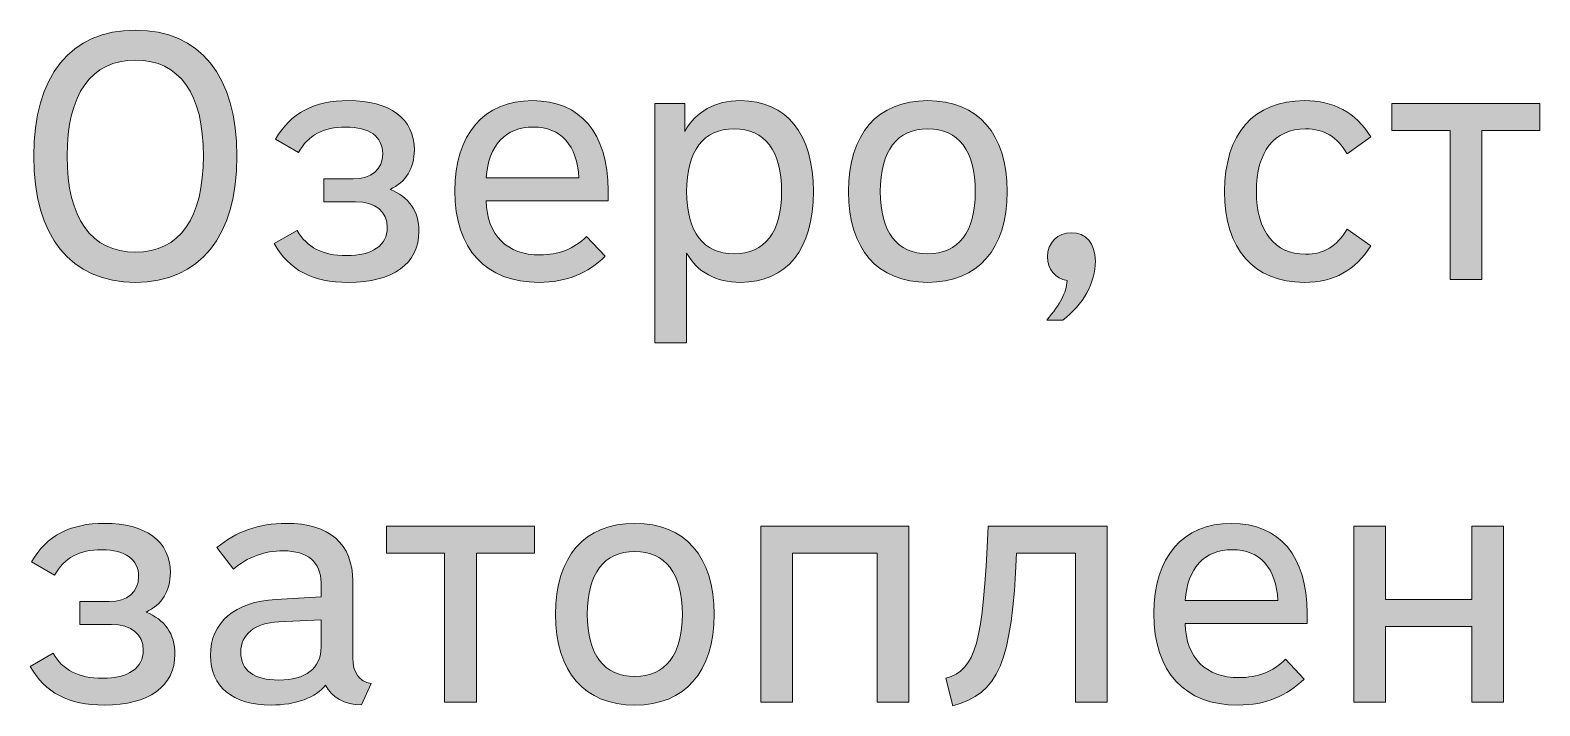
# Model space of a CAD drawing. Header units: millimetres. Extents: x -1334 to 1514, y -1037 to 10.
# Drawn here: x 1174.96 to 1217.68, y -289.44 to -270.33 of the extents above; entities that cross this region are included whole.
import ezdxf

# ---------------------------------------------------------------- set-up
doc = ezdxf.new("R2010")
doc.units = ezdxf.units.MM
doc.header["$MEASUREMENT"] = 0
doc.layers.add('icons', color=7, linetype='Continuous', lineweight=0)

# ---------------------------------------------------------------- blocks, each defined once
blk = doc.blocks.new('Block_53')
at = {"layer": 'icons', "true_color": 0x231f20, "transparency": 33554687}
h = blk.add_hatch(color=250, dxfattribs=at)
h.dxf.hatch_style = 2
edge = h.paths.add_edge_path()
edge.add_spline(control_points=[(1176.006, -273.892), (1176.006, -275.646), (1176.684, -276.602), (1177.939, -276.602), (1179.185, -276.602), (1179.863, -275.646), (1179.863, -273.882), (1179.863, -272.118), (1179.185, -271.172), (1177.939, -271.172), (1176.684, -271.172), (1176.006, -272.128), (1176.006, -273.892)], knot_values=[0, 0, 0, 0, 1, 1, 1, 2, 2, 2, 3, 3, 3, 4, 4, 4, 4], degree=3, periodic=0)
edge = h.paths.add_edge_path()
edge.add_spline(control_points=[(1180.809, -273.892), (1180.809, -276.154), (1179.763, -277.459), (1177.939, -277.459), (1176.106, -277.459), (1175.06, -276.154), (1175.06, -273.892), (1175.06, -271.62), (1176.106, -270.325), (1177.939, -270.325), (1179.763, -270.325), (1180.809, -271.62), (1180.809, -273.892)], knot_values=[0, 0, 0, 0, 1, 1, 1, 2, 2, 2, 3, 3, 3, 4, 4, 4, 4], degree=3, periodic=0)
h = blk.add_hatch(color=250, dxfattribs=at)
h.dxf.hatch_style = 2
edge = h.paths.add_edge_path()
edge.add_spline(control_points=[(1182.553, -273.782), (1182.553, -273.782), (1181.906, -273.404), (1181.906, -273.404), (1182.334, -272.667), (1182.992, -272.318), (1183.968, -272.318), (1185.134, -272.318), (1185.831, -272.826), (1185.831, -273.713), (1185.831, -274.231), (1185.592, -274.62), (1185.144, -274.829), (1185.672, -275.038), (1185.961, -275.446), (1185.961, -276.015), (1185.961, -276.931), (1185.224, -277.459), (1183.968, -277.459), (1182.952, -277.459), (1182.284, -277.11), (1181.866, -276.363), (1181.866, -276.363), (1182.514, -275.995), (1182.514, -275.995), (1182.793, -276.473), (1183.241, -276.702), (1183.908, -276.702), (1184.646, -276.702), (1185.064, -276.413), (1185.064, -275.905), (1185.064, -275.456), (1184.736, -275.178), (1184.168, -275.178), (1184.168, -275.178), (1183.271, -275.178), (1183.271, -275.178), (1183.271, -275.178), (1183.271, -274.53), (1183.271, -274.53), (1183.271, -274.53), (1184.098, -274.53), (1184.098, -274.53), (1184.626, -274.53), (1184.935, -274.261), (1184.935, -273.822), (1184.935, -273.334), (1184.566, -273.065), (1183.888, -273.065), (1183.261, -273.065), (1182.833, -273.294), (1182.553, -273.782)], knot_values=[0, 0, 0, 0, 1, 1, 1, 2, 2, 2, 3, 3, 3, 4, 4, 4, 5, 5, 5, 6, 6, 6, 7, 7, 7, 8, 8, 8, 9, 9, 9, 10, 10, 10, 11, 11, 11, 12, 12, 12, 13, 13, 13, 14, 14, 14, 15, 15, 15, 16, 16, 16, 17, 17, 17, 17], degree=3, periodic=0)
h = blk.add_hatch(color=250, dxfattribs=at)
h.dxf.hatch_style = 2
edge = h.paths.add_edge_path()
edge.add_spline(control_points=[(1187.865, -274.5), (1187.865, -274.5), (1190.485, -274.5), (1190.485, -274.5), (1190.446, -273.583), (1189.977, -273.065), (1189.2, -273.065), (1188.413, -273.065), (1187.925, -273.583), (1187.865, -274.5)], knot_values=[0, 0, 0, 0, 1, 1, 1, 2, 2, 2, 3, 3, 3, 3], degree=3, periodic=0)
edge = h.paths.add_edge_path()
edge.add_spline(control_points=[(1186.978, -274.869), (1186.978, -273.274), (1187.795, -272.318), (1189.17, -272.318), (1190.545, -272.318), (1191.312, -273.245), (1191.312, -274.859), (1191.312, -274.859), (1191.312, -275.148), (1191.312, -275.148), (1191.312, -275.148), (1187.865, -275.148), (1187.865, -275.148), (1187.885, -276.134), (1188.453, -276.682), (1189.389, -276.682), (1189.897, -276.682), (1190.356, -276.513), (1190.705, -276.164), (1190.705, -276.164), (1191.233, -276.722), (1191.233, -276.722), (1190.745, -277.19), (1190.156, -277.459), (1189.359, -277.459), (1187.855, -277.459), (1186.978, -276.533), (1186.978, -274.869)], knot_values=[0, 0, 0, 0, 1, 1, 1, 2, 2, 2, 3, 3, 3, 4, 4, 4, 5, 5, 5, 6, 6, 6, 7, 7, 7, 8, 8, 8, 9, 9, 9, 9], degree=3, periodic=0)
h = blk.add_hatch(color=250, dxfattribs=at)
h.dxf.hatch_style = 2
edge = h.paths.add_edge_path()
edge.add_spline(control_points=[(1194.88, -273.115), (1194.013, -273.115), (1193.535, -273.733), (1193.535, -274.889), (1193.535, -276.034), (1194.013, -276.652), (1194.88, -276.652), (1195.747, -276.652), (1196.225, -276.034), (1196.225, -274.889), (1196.225, -273.743), (1195.747, -273.115), (1194.88, -273.115)], knot_values=[0, 0, 0, 0, 1, 1, 1, 2, 2, 2, 3, 3, 3, 4, 4, 4, 4], degree=3, periodic=0)
edge = h.paths.add_edge_path()
edge.add_spline(control_points=[(1195.06, -272.318), (1196.365, -272.318), (1197.122, -273.255), (1197.122, -274.889), (1197.122, -276.523), (1196.375, -277.459), (1195.06, -277.459), (1194.362, -277.459), (1193.844, -277.17), (1193.535, -276.632), (1193.535, -276.632), (1193.535, -279.173), (1193.535, -279.173), (1193.535, -279.173), (1192.638, -279.173), (1192.638, -279.173), (1192.638, -279.173), (1192.638, -272.397), (1192.638, -272.397), (1192.638, -272.397), (1193.485, -272.397), (1193.485, -272.397), (1193.485, -272.397), (1193.485, -273.195), (1193.485, -273.195), (1193.794, -272.627), (1194.332, -272.318), (1195.06, -272.318)], knot_values=[0, 0, 0, 0, 1, 1, 1, 2, 2, 2, 3, 3, 3, 4, 4, 4, 5, 5, 5, 6, 6, 6, 7, 7, 7, 8, 8, 8, 9, 9, 9, 9], degree=3, periodic=0)
h = blk.add_hatch(color=250, dxfattribs=at)
h.dxf.hatch_style = 2
edge = h.paths.add_edge_path()
edge.add_spline(control_points=[(1200.361, -276.652), (1201.228, -276.652), (1201.706, -276.034), (1201.706, -274.889), (1201.706, -273.733), (1201.228, -273.115), (1200.361, -273.115), (1199.494, -273.115), (1199.016, -273.733), (1199.016, -274.889), (1199.016, -276.034), (1199.494, -276.652), (1200.361, -276.652)], knot_values=[0, 0, 0, 0, 1, 1, 1, 2, 2, 2, 3, 3, 3, 4, 4, 4, 4], degree=3, periodic=0)
edge = h.paths.add_edge_path()
edge.add_spline(control_points=[(1200.361, -277.459), (1198.936, -277.459), (1198.119, -276.523), (1198.119, -274.889), (1198.119, -273.255), (1198.936, -272.318), (1200.361, -272.318), (1201.785, -272.318), (1202.603, -273.255), (1202.603, -274.889), (1202.603, -276.523), (1201.785, -277.459), (1200.361, -277.459)], knot_values=[0, 0, 0, 0, 1, 1, 1, 2, 2, 2, 3, 3, 3, 4, 4, 4, 4], degree=3, periodic=0)
h = blk.add_hatch(color=250, dxfattribs=at)
h.dxf.hatch_style = 2
edge = h.paths.add_edge_path()
edge.add_spline(control_points=[(1209.658, -274.889), (1209.658, -276.015), (1210.176, -276.662), (1211.053, -276.662), (1211.571, -276.662), (1211.94, -276.433), (1212.229, -275.955), (1212.229, -275.955), (1212.897, -276.423), (1212.897, -276.423), (1212.458, -277.12), (1211.86, -277.459), (1211.013, -277.459), (1209.579, -277.459), (1208.761, -276.513), (1208.761, -274.889), (1208.761, -273.255), (1209.589, -272.318), (1211.013, -272.318), (1211.85, -272.318), (1212.458, -272.647), (1212.897, -273.344), (1212.897, -273.344), (1212.229, -273.822), (1212.229, -273.822), (1211.95, -273.344), (1211.571, -273.115), (1211.053, -273.115), (1210.166, -273.115), (1209.658, -273.763), (1209.658, -274.889)], knot_values=[0, 0, 0, 0, 1, 1, 1, 2, 2, 2, 3, 3, 3, 4, 4, 4, 5, 5, 5, 6, 6, 6, 7, 7, 7, 8, 8, 8, 9, 9, 9, 10, 10, 10, 10], degree=3, periodic=0)
h = blk.add_hatch(color=250, dxfattribs=at)
h.dxf.hatch_style = 2
edge = h.paths.add_edge_path()
edge.add_spline(control_points=[(1213.495, -272.397), (1213.495, -272.397), (1217.68, -272.397), (1217.68, -272.397), (1217.68, -272.397), (1217.68, -273.165), (1217.68, -273.165), (1217.68, -273.165), (1216.036, -273.165), (1216.036, -273.165), (1216.036, -273.165), (1216.036, -277.379), (1216.036, -277.379), (1216.036, -277.379), (1215.139, -277.379), (1215.139, -277.379), (1215.139, -277.379), (1215.139, -273.165), (1215.139, -273.165), (1215.139, -273.165), (1213.495, -273.165), (1213.495, -273.165), (1213.495, -273.165), (1213.495, -272.397), (1213.495, -272.397)], knot_values=[0, 0, 0, 0, 1, 1, 1, 2, 2, 2, 3, 3, 3, 4, 4, 4, 5, 5, 5, 6, 6, 6, 7, 7, 7, 8, 8, 8, 8], degree=3, periodic=0)
h = blk.add_hatch(color=250, dxfattribs=at)
h.dxf.hatch_style = 2
edge = h.paths.add_edge_path()
edge.add_spline(control_points=[(1204.427, -276.054), (1204.825, -276.054), (1205.104, -276.343), (1205.104, -276.861), (1205.104, -277.449), (1204.755, -278.107), (1204.178, -278.525), (1204.178, -278.525), (1203.729, -278.525), (1203.729, -278.525), (1204.118, -278.057), (1204.277, -277.768), (1204.307, -277.409), (1203.968, -277.349), (1203.749, -277.091), (1203.749, -276.732), (1203.749, -276.343), (1204.028, -276.054), (1204.427, -276.054)], knot_values=[0, 0, 0, 0, 1, 1, 1, 2, 2, 2, 3, 3, 3, 4, 4, 4, 5, 5, 5, 6, 6, 6, 6], degree=3, periodic=0)
h = blk.add_hatch(color=250, dxfattribs=at)
h.dxf.hatch_style = 2
edge = h.paths.add_edge_path()
edge.add_spline(control_points=[(1175.648, -285.741), (1175.648, -285.741), (1175, -285.362), (1175, -285.362), (1175.429, -284.625), (1176.086, -284.276), (1177.063, -284.276), (1178.229, -284.276), (1178.926, -284.784), (1178.926, -285.671), (1178.926, -286.189), (1178.687, -286.578), (1178.239, -286.787), (1178.766, -286.996), (1179.055, -287.405), (1179.055, -287.973), (1179.055, -288.89), (1178.318, -289.417), (1177.063, -289.417), (1176.046, -289.417), (1175.379, -289.069), (1174.96, -288.321), (1174.96, -288.321), (1175.608, -287.953), (1175.608, -287.953), (1175.887, -288.431), (1176.335, -288.66), (1177.003, -288.66), (1177.74, -288.66), (1178.159, -288.371), (1178.159, -287.863), (1178.159, -287.415), (1177.83, -287.136), (1177.262, -287.136), (1177.262, -287.136), (1176.365, -287.136), (1176.365, -287.136), (1176.365, -287.136), (1176.365, -286.488), (1176.365, -286.488), (1176.365, -286.488), (1177.192, -286.488), (1177.192, -286.488), (1177.72, -286.488), (1178.029, -286.219), (1178.029, -285.781), (1178.029, -285.292), (1177.66, -285.023), (1176.983, -285.023), (1176.355, -285.023), (1175.927, -285.253), (1175.648, -285.741)], knot_values=[0, 0, 0, 0, 1, 1, 1, 2, 2, 2, 3, 3, 3, 4, 4, 4, 5, 5, 5, 6, 6, 6, 7, 7, 7, 8, 8, 8, 9, 9, 9, 10, 10, 10, 11, 11, 11, 12, 12, 12, 13, 13, 13, 14, 14, 14, 15, 15, 15, 16, 16, 16, 17, 17, 17, 17], degree=3, periodic=0)
h = blk.add_hatch(color=250, dxfattribs=at)
h.dxf.hatch_style = 2
edge = h.paths.add_edge_path()
edge.add_spline(control_points=[(1181.995, -287.066), (1181.308, -287.096), (1180.919, -287.415), (1180.919, -287.923), (1180.919, -288.431), (1181.288, -288.71), (1181.995, -288.71), (1182.753, -288.71), (1183.191, -288.381), (1183.191, -287.773), (1183.191, -287.773), (1183.191, -287.006), (1183.191, -287.006), (1183.191, -287.006), (1181.995, -287.066), (1181.995, -287.066)], knot_values=[0, 0, 0, 0, 1, 1, 1, 2, 2, 2, 3, 3, 3, 4, 4, 4, 5, 5, 5, 5], degree=3, periodic=0)
edge = h.paths.add_edge_path()
edge.add_spline(control_points=[(1180.242, -284.963), (1180.78, -284.515), (1181.427, -284.276), (1182.204, -284.276), (1183.43, -284.276), (1184.088, -284.854), (1184.088, -285.92), (1184.088, -285.92), (1184.088, -288.082), (1184.088, -288.082), (1184.088, -288.491), (1184.277, -288.75), (1184.606, -288.81), (1184.606, -288.81), (1184.337, -289.407), (1184.337, -289.407), (1183.848, -289.407), (1183.5, -289.208), (1183.321, -288.85), (1183.052, -289.198), (1182.474, -289.417), (1181.786, -289.417), (1180.68, -289.417), (1180.062, -288.89), (1180.062, -288.012), (1180.062, -287.076), (1180.75, -286.488), (1181.916, -286.428), (1181.916, -286.428), (1183.191, -286.358), (1183.191, -286.358), (1183.191, -286.358), (1183.191, -285.95), (1183.191, -285.95), (1183.191, -285.382), (1182.813, -285.053), (1182.125, -285.053), (1181.597, -285.053), (1181.099, -285.233), (1180.71, -285.572), (1180.71, -285.572), (1180.242, -284.963), (1180.242, -284.963)], knot_values=[0, 0, 0, 0, 1, 1, 1, 2, 2, 2, 3, 3, 3, 4, 4, 4, 5, 5, 5, 6, 6, 6, 7, 7, 7, 8, 8, 8, 9, 9, 9, 10, 10, 10, 11, 11, 11, 12, 12, 12, 13, 13, 13, 14, 14, 14, 14], degree=3, periodic=0)
h = blk.add_hatch(color=250, dxfattribs=at)
h.dxf.hatch_style = 2
edge = h.paths.add_edge_path()
edge.add_spline(control_points=[(1185.045, -284.356), (1185.045, -284.356), (1189.23, -284.356), (1189.23, -284.356), (1189.23, -284.356), (1189.23, -285.123), (1189.23, -285.123), (1189.23, -285.123), (1187.586, -285.123), (1187.586, -285.123), (1187.586, -285.123), (1187.586, -289.338), (1187.586, -289.338), (1187.586, -289.338), (1186.689, -289.338), (1186.689, -289.338), (1186.689, -289.338), (1186.689, -285.123), (1186.689, -285.123), (1186.689, -285.123), (1185.045, -285.123), (1185.045, -285.123), (1185.045, -285.123), (1185.045, -284.356), (1185.045, -284.356)], knot_values=[0, 0, 0, 0, 1, 1, 1, 2, 2, 2, 3, 3, 3, 4, 4, 4, 5, 5, 5, 6, 6, 6, 7, 7, 7, 8, 8, 8, 8], degree=3, periodic=0)
h = blk.add_hatch(color=250, dxfattribs=at)
h.dxf.hatch_style = 2
edge = h.paths.add_edge_path()
edge.add_spline(control_points=[(1192.07, -288.61), (1192.937, -288.61), (1193.415, -287.993), (1193.415, -286.847), (1193.415, -285.691), (1192.937, -285.073), (1192.07, -285.073), (1191.203, -285.073), (1190.725, -285.691), (1190.725, -286.847), (1190.725, -287.993), (1191.203, -288.61), (1192.07, -288.61)], knot_values=[0, 0, 0, 0, 1, 1, 1, 2, 2, 2, 3, 3, 3, 4, 4, 4, 4], degree=3, periodic=0)
edge = h.paths.add_edge_path()
edge.add_spline(control_points=[(1192.07, -289.417), (1190.645, -289.417), (1189.828, -288.481), (1189.828, -286.847), (1189.828, -285.213), (1190.645, -284.276), (1192.07, -284.276), (1193.495, -284.276), (1194.312, -285.213), (1194.312, -286.847), (1194.312, -288.481), (1193.495, -289.417), (1192.07, -289.417)], knot_values=[0, 0, 0, 0, 1, 1, 1, 2, 2, 2, 3, 3, 3, 4, 4, 4, 4], degree=3, periodic=0)
h = blk.add_hatch(color=250, dxfattribs=at)
h.dxf.hatch_style = 2
edge = h.paths.add_edge_path()
edge.add_spline(control_points=[(1195.638, -289.338), (1195.638, -289.338), (1195.638, -284.356), (1195.638, -284.356), (1195.638, -284.356), (1199.822, -284.356), (1199.822, -284.356), (1199.822, -284.356), (1199.822, -289.338), (1199.822, -289.338), (1199.822, -289.338), (1198.926, -289.338), (1198.926, -289.338), (1198.926, -289.338), (1198.926, -285.123), (1198.926, -285.123), (1198.926, -285.123), (1196.534, -285.123), (1196.534, -285.123), (1196.534, -285.123), (1196.534, -289.338), (1196.534, -289.338), (1196.534, -289.338), (1195.638, -289.338), (1195.638, -289.338)], knot_values=[0, 0, 0, 0, 1, 1, 1, 2, 2, 2, 3, 3, 3, 4, 4, 4, 5, 5, 5, 6, 6, 6, 7, 7, 7, 8, 8, 8, 8], degree=3, periodic=0)
h = blk.add_hatch(color=250, dxfattribs=at)
h.dxf.hatch_style = 2
edge = h.paths.add_edge_path()
edge.add_spline(control_points=[(1200.869, -288.66), (1201.726, -288.401), (1201.926, -287.704), (1202.065, -284.356), (1202.065, -284.356), (1205.433, -284.356), (1205.433, -284.356), (1205.433, -284.356), (1205.433, -289.338), (1205.433, -289.338), (1205.433, -289.338), (1204.536, -289.338), (1204.536, -289.338), (1204.536, -289.338), (1204.536, -285.123), (1204.536, -285.123), (1204.536, -285.123), (1202.872, -285.123), (1202.872, -285.123), (1202.743, -288.212), (1202.364, -289.099), (1201.069, -289.437), (1201.069, -289.437), (1200.869, -288.66), (1200.869, -288.66)], knot_values=[0, 0, 0, 0, 1, 1, 1, 2, 2, 2, 3, 3, 3, 4, 4, 4, 5, 5, 5, 6, 6, 6, 7, 7, 7, 8, 8, 8, 8], degree=3, periodic=0)
h = blk.add_hatch(color=250, dxfattribs=at)
h.dxf.hatch_style = 2
edge = h.paths.add_edge_path()
edge.add_spline(control_points=[(1207.645, -286.458), (1207.645, -286.458), (1210.266, -286.458), (1210.266, -286.458), (1210.226, -285.542), (1209.758, -285.023), (1208.98, -285.023), (1208.193, -285.023), (1207.705, -285.542), (1207.645, -286.458)], knot_values=[0, 0, 0, 0, 1, 1, 1, 2, 2, 2, 3, 3, 3, 3], degree=3, periodic=0)
edge = h.paths.add_edge_path()
edge.add_spline(control_points=[(1206.758, -286.827), (1206.758, -285.233), (1207.576, -284.276), (1208.95, -284.276), (1210.325, -284.276), (1211.093, -285.203), (1211.093, -286.817), (1211.093, -286.817), (1211.093, -287.106), (1211.093, -287.106), (1211.093, -287.106), (1207.645, -287.106), (1207.645, -287.106), (1207.665, -288.092), (1208.233, -288.64), (1209.17, -288.64), (1209.678, -288.64), (1210.136, -288.471), (1210.485, -288.122), (1210.485, -288.122), (1211.013, -288.68), (1211.013, -288.68), (1210.525, -289.148), (1209.937, -289.417), (1209.14, -289.417), (1207.635, -289.417), (1206.758, -288.491), (1206.758, -286.827)], knot_values=[0, 0, 0, 0, 1, 1, 1, 2, 2, 2, 3, 3, 3, 4, 4, 4, 5, 5, 5, 6, 6, 6, 7, 7, 7, 8, 8, 8, 9, 9, 9, 9], degree=3, periodic=0)
h = blk.add_hatch(color=250, dxfattribs=at)
h.dxf.hatch_style = 2
edge = h.paths.add_edge_path()
edge.add_spline(control_points=[(1213.315, -289.338), (1213.315, -289.338), (1212.419, -289.338), (1212.419, -289.338), (1212.419, -289.338), (1212.419, -284.356), (1212.419, -284.356), (1212.419, -284.356), (1213.315, -284.356), (1213.315, -284.356), (1213.315, -284.356), (1213.315, -286.428), (1213.315, -286.428), (1213.315, -286.428), (1215.756, -286.428), (1215.756, -286.428), (1215.756, -286.428), (1215.756, -284.356), (1215.756, -284.356), (1215.756, -284.356), (1216.653, -284.356), (1216.653, -284.356), (1216.653, -284.356), (1216.653, -289.338), (1216.653, -289.338), (1216.653, -289.338), (1215.756, -289.338), (1215.756, -289.338), (1215.756, -289.338), (1215.756, -287.196), (1215.756, -287.196), (1215.756, -287.196), (1213.315, -287.196), (1213.315, -287.196), (1213.315, -287.196), (1213.315, -289.338), (1213.315, -289.338)], knot_values=[0, 0, 0, 0, 1, 1, 1, 2, 2, 2, 3, 3, 3, 4, 4, 4, 5, 5, 5, 6, 6, 6, 7, 7, 7, 8, 8, 8, 9, 9, 9, 10, 10, 10, 11, 11, 11, 12, 12, 12, 12], degree=3, periodic=0)
at = {"layer": 'icons'}
for points, knots in [([(1180.809, -273.892), (1180.809, -276.154), (1179.763, -277.459), (1177.939, -277.459), (1176.106, -277.459), (1175.06, -276.154), (1175.06, -273.892), (1175.06, -271.62), (1176.106, -270.325), (1177.939, -270.325), (1179.763, -270.325), (1180.809, -271.62), (1180.809, -273.892)], [0, 0, 0, 0, 1, 1, 1, 2, 2, 2, 3, 3, 3, 4, 4, 4, 4]), ([(1176.006, -273.892), (1176.006, -275.646), (1176.684, -276.602), (1177.939, -276.602), (1179.185, -276.602), (1179.863, -275.646), (1179.863, -273.882), (1179.863, -272.118), (1179.185, -271.172), (1177.939, -271.172), (1176.684, -271.172), (1176.006, -272.128), (1176.006, -273.892)], [0, 0, 0, 0, 1, 1, 1, 2, 2, 2, 3, 3, 3, 4, 4, 4, 4]), ([(1182.553, -273.782), (1182.553, -273.782), (1181.906, -273.404), (1181.906, -273.404), (1182.334, -272.667), (1182.992, -272.318), (1183.968, -272.318), (1185.134, -272.318), (1185.831, -272.826), (1185.831, -273.713), (1185.831, -274.231), (1185.592, -274.62), (1185.144, -274.829), (1185.672, -275.038), (1185.961, -275.446), (1185.961, -276.015), (1185.961, -276.931), (1185.224, -277.459), (1183.968, -277.459), (1182.952, -277.459), (1182.284, -277.11), (1181.866, -276.363), (1181.866, -276.363), (1182.514, -275.995), (1182.514, -275.995), (1182.793, -276.473), (1183.241, -276.702), (1183.908, -276.702), (1184.646, -276.702), (1185.064, -276.413), (1185.064, -275.905), (1185.064, -275.456), (1184.736, -275.178), (1184.168, -275.178), (1184.168, -275.178), (1183.271, -275.178), (1183.271, -275.178), (1183.271, -275.178), (1183.271, -274.53), (1183.271, -274.53), (1183.271, -274.53), (1184.098, -274.53), (1184.098, -274.53), (1184.626, -274.53), (1184.935, -274.261), (1184.935, -273.822), (1184.935, -273.334), (1184.566, -273.065), (1183.888, -273.065), (1183.261, -273.065), (1182.833, -273.294), (1182.553, -273.782)], [0, 0, 0, 0, 1, 1, 1, 2, 2, 2, 3, 3, 3, 4, 4, 4, 5, 5, 5, 6, 6, 6, 7, 7, 7, 8, 8, 8, 9, 9, 9, 10, 10, 10, 11, 11, 11, 12, 12, 12, 13, 13, 13, 14, 14, 14, 15, 15, 15, 16, 16, 16, 17, 17, 17, 17]), ([(1186.978, -274.869), (1186.978, -273.274), (1187.795, -272.318), (1189.17, -272.318), (1190.545, -272.318), (1191.312, -273.245), (1191.312, -274.859), (1191.312, -274.859), (1191.312, -275.148), (1191.312, -275.148), (1191.312, -275.148), (1187.865, -275.148), (1187.865, -275.148), (1187.885, -276.134), (1188.453, -276.682), (1189.389, -276.682), (1189.897, -276.682), (1190.356, -276.513), (1190.705, -276.164), (1190.705, -276.164), (1191.233, -276.722), (1191.233, -276.722), (1190.745, -277.19), (1190.156, -277.459), (1189.359, -277.459), (1187.855, -277.459), (1186.978, -276.533), (1186.978, -274.869)], [0, 0, 0, 0, 1, 1, 1, 2, 2, 2, 3, 3, 3, 4, 4, 4, 5, 5, 5, 6, 6, 6, 7, 7, 7, 8, 8, 8, 9, 9, 9, 9]), ([(1195.06, -272.318), (1196.365, -272.318), (1197.122, -273.255), (1197.122, -274.889), (1197.122, -276.523), (1196.375, -277.459), (1195.06, -277.459), (1194.362, -277.459), (1193.844, -277.17), (1193.535, -276.632), (1193.535, -276.632), (1193.535, -279.173), (1193.535, -279.173), (1193.535, -279.173), (1192.638, -279.173), (1192.638, -279.173), (1192.638, -279.173), (1192.638, -272.397), (1192.638, -272.397), (1192.638, -272.397), (1193.485, -272.397), (1193.485, -272.397), (1193.485, -272.397), (1193.485, -273.195), (1193.485, -273.195), (1193.794, -272.627), (1194.332, -272.318), (1195.06, -272.318)], [0, 0, 0, 0, 1, 1, 1, 2, 2, 2, 3, 3, 3, 4, 4, 4, 5, 5, 5, 6, 6, 6, 7, 7, 7, 8, 8, 8, 9, 9, 9, 9]), ([(1200.361, -277.459), (1198.936, -277.459), (1198.119, -276.523), (1198.119, -274.889), (1198.119, -273.255), (1198.936, -272.318), (1200.361, -272.318), (1201.785, -272.318), (1202.603, -273.255), (1202.603, -274.889), (1202.603, -276.523), (1201.785, -277.459), (1200.361, -277.459)], [0, 0, 0, 0, 1, 1, 1, 2, 2, 2, 3, 3, 3, 4, 4, 4, 4]), ([(1209.658, -274.889), (1209.658, -276.015), (1210.176, -276.662), (1211.053, -276.662), (1211.571, -276.662), (1211.94, -276.433), (1212.229, -275.955), (1212.229, -275.955), (1212.897, -276.423), (1212.897, -276.423), (1212.458, -277.12), (1211.86, -277.459), (1211.013, -277.459), (1209.579, -277.459), (1208.761, -276.513), (1208.761, -274.889), (1208.761, -273.255), (1209.589, -272.318), (1211.013, -272.318), (1211.85, -272.318), (1212.458, -272.647), (1212.897, -273.344), (1212.897, -273.344), (1212.229, -273.822), (1212.229, -273.822), (1211.95, -273.344), (1211.571, -273.115), (1211.053, -273.115), (1210.166, -273.115), (1209.658, -273.763), (1209.658, -274.889)], [0, 0, 0, 0, 1, 1, 1, 2, 2, 2, 3, 3, 3, 4, 4, 4, 5, 5, 5, 6, 6, 6, 7, 7, 7, 8, 8, 8, 9, 9, 9, 10, 10, 10, 10]), ([(1213.495, -272.397), (1213.495, -272.397), (1217.68, -272.397), (1217.68, -272.397), (1217.68, -272.397), (1217.68, -273.165), (1217.68, -273.165), (1217.68, -273.165), (1216.036, -273.165), (1216.036, -273.165), (1216.036, -273.165), (1216.036, -277.379), (1216.036, -277.379), (1216.036, -277.379), (1215.139, -277.379), (1215.139, -277.379), (1215.139, -277.379), (1215.139, -273.165), (1215.139, -273.165), (1215.139, -273.165), (1213.495, -273.165), (1213.495, -273.165), (1213.495, -273.165), (1213.495, -272.397), (1213.495, -272.397)], [0, 0, 0, 0, 1, 1, 1, 2, 2, 2, 3, 3, 3, 4, 4, 4, 5, 5, 5, 6, 6, 6, 7, 7, 7, 8, 8, 8, 8]), ([(1187.865, -274.5), (1187.865, -274.5), (1190.485, -274.5), (1190.485, -274.5), (1190.446, -273.583), (1189.977, -273.065), (1189.2, -273.065), (1188.413, -273.065), (1187.925, -273.583), (1187.865, -274.5)], [0, 0, 0, 0, 1, 1, 1, 2, 2, 2, 3, 3, 3, 3]), ([(1194.88, -273.115), (1194.013, -273.115), (1193.535, -273.733), (1193.535, -274.889), (1193.535, -276.034), (1194.013, -276.652), (1194.88, -276.652), (1195.747, -276.652), (1196.225, -276.034), (1196.225, -274.889), (1196.225, -273.743), (1195.747, -273.115), (1194.88, -273.115)], [0, 0, 0, 0, 1, 1, 1, 2, 2, 2, 3, 3, 3, 4, 4, 4, 4]), ([(1200.361, -276.652), (1201.228, -276.652), (1201.706, -276.034), (1201.706, -274.889), (1201.706, -273.733), (1201.228, -273.115), (1200.361, -273.115), (1199.494, -273.115), (1199.016, -273.733), (1199.016, -274.889), (1199.016, -276.034), (1199.494, -276.652), (1200.361, -276.652)], [0, 0, 0, 0, 1, 1, 1, 2, 2, 2, 3, 3, 3, 4, 4, 4, 4]), ([(1204.427, -276.054), (1204.825, -276.054), (1205.104, -276.343), (1205.104, -276.861), (1205.104, -277.449), (1204.755, -278.107), (1204.178, -278.525), (1204.178, -278.525), (1203.729, -278.525), (1203.729, -278.525), (1204.118, -278.057), (1204.277, -277.768), (1204.307, -277.409), (1203.968, -277.349), (1203.749, -277.091), (1203.749, -276.732), (1203.749, -276.343), (1204.028, -276.054), (1204.427, -276.054)], [0, 0, 0, 0, 1, 1, 1, 2, 2, 2, 3, 3, 3, 4, 4, 4, 5, 5, 5, 6, 6, 6, 6]), ([(1175.648, -285.741), (1175.648, -285.741), (1175, -285.362), (1175, -285.362), (1175.429, -284.625), (1176.086, -284.276), (1177.063, -284.276), (1178.229, -284.276), (1178.926, -284.784), (1178.926, -285.671), (1178.926, -286.189), (1178.687, -286.578), (1178.239, -286.787), (1178.766, -286.996), (1179.055, -287.405), (1179.055, -287.973), (1179.055, -288.89), (1178.318, -289.417), (1177.063, -289.417), (1176.046, -289.417), (1175.379, -289.069), (1174.96, -288.321), (1174.96, -288.321), (1175.608, -287.953), (1175.608, -287.953), (1175.887, -288.431), (1176.335, -288.66), (1177.003, -288.66), (1177.74, -288.66), (1178.159, -288.371), (1178.159, -287.863), (1178.159, -287.415), (1177.83, -287.136), (1177.262, -287.136), (1177.262, -287.136), (1176.365, -287.136), (1176.365, -287.136), (1176.365, -287.136), (1176.365, -286.488), (1176.365, -286.488), (1176.365, -286.488), (1177.192, -286.488), (1177.192, -286.488), (1177.72, -286.488), (1178.029, -286.219), (1178.029, -285.781), (1178.029, -285.292), (1177.66, -285.023), (1176.983, -285.023), (1176.355, -285.023), (1175.927, -285.253), (1175.648, -285.741)], [0, 0, 0, 0, 1, 1, 1, 2, 2, 2, 3, 3, 3, 4, 4, 4, 5, 5, 5, 6, 6, 6, 7, 7, 7, 8, 8, 8, 9, 9, 9, 10, 10, 10, 11, 11, 11, 12, 12, 12, 13, 13, 13, 14, 14, 14, 15, 15, 15, 16, 16, 16, 17, 17, 17, 17]), ([(1180.242, -284.963), (1180.78, -284.515), (1181.427, -284.276), (1182.204, -284.276), (1183.43, -284.276), (1184.088, -284.854), (1184.088, -285.92), (1184.088, -285.92), (1184.088, -288.082), (1184.088, -288.082), (1184.088, -288.491), (1184.277, -288.75), (1184.606, -288.81), (1184.606, -288.81), (1184.337, -289.407), (1184.337, -289.407), (1183.848, -289.407), (1183.5, -289.208), (1183.321, -288.85), (1183.052, -289.198), (1182.474, -289.417), (1181.786, -289.417), (1180.68, -289.417), (1180.062, -288.89), (1180.062, -288.012), (1180.062, -287.076), (1180.75, -286.488), (1181.916, -286.428), (1181.916, -286.428), (1183.191, -286.358), (1183.191, -286.358), (1183.191, -286.358), (1183.191, -285.95), (1183.191, -285.95), (1183.191, -285.382), (1182.813, -285.053), (1182.125, -285.053), (1181.597, -285.053), (1181.099, -285.233), (1180.71, -285.572), (1180.71, -285.572), (1180.242, -284.963), (1180.242, -284.963)], [0, 0, 0, 0, 1, 1, 1, 2, 2, 2, 3, 3, 3, 4, 4, 4, 5, 5, 5, 6, 6, 6, 7, 7, 7, 8, 8, 8, 9, 9, 9, 10, 10, 10, 11, 11, 11, 12, 12, 12, 13, 13, 13, 14, 14, 14, 14]), ([(1185.045, -284.356), (1185.045, -284.356), (1189.23, -284.356), (1189.23, -284.356), (1189.23, -284.356), (1189.23, -285.123), (1189.23, -285.123), (1189.23, -285.123), (1187.586, -285.123), (1187.586, -285.123), (1187.586, -285.123), (1187.586, -289.338), (1187.586, -289.338), (1187.586, -289.338), (1186.689, -289.338), (1186.689, -289.338), (1186.689, -289.338), (1186.689, -285.123), (1186.689, -285.123), (1186.689, -285.123), (1185.045, -285.123), (1185.045, -285.123), (1185.045, -285.123), (1185.045, -284.356), (1185.045, -284.356)], [0, 0, 0, 0, 1, 1, 1, 2, 2, 2, 3, 3, 3, 4, 4, 4, 5, 5, 5, 6, 6, 6, 7, 7, 7, 8, 8, 8, 8]), ([(1192.07, -289.417), (1190.645, -289.417), (1189.828, -288.481), (1189.828, -286.847), (1189.828, -285.213), (1190.645, -284.276), (1192.07, -284.276), (1193.495, -284.276), (1194.312, -285.213), (1194.312, -286.847), (1194.312, -288.481), (1193.495, -289.417), (1192.07, -289.417)], [0, 0, 0, 0, 1, 1, 1, 2, 2, 2, 3, 3, 3, 4, 4, 4, 4]), ([(1195.638, -289.338), (1195.638, -289.338), (1195.638, -284.356), (1195.638, -284.356), (1195.638, -284.356), (1199.822, -284.356), (1199.822, -284.356), (1199.822, -284.356), (1199.822, -289.338), (1199.822, -289.338), (1199.822, -289.338), (1198.926, -289.338), (1198.926, -289.338), (1198.926, -289.338), (1198.926, -285.123), (1198.926, -285.123), (1198.926, -285.123), (1196.534, -285.123), (1196.534, -285.123), (1196.534, -285.123), (1196.534, -289.338), (1196.534, -289.338), (1196.534, -289.338), (1195.638, -289.338), (1195.638, -289.338)], [0, 0, 0, 0, 1, 1, 1, 2, 2, 2, 3, 3, 3, 4, 4, 4, 5, 5, 5, 6, 6, 6, 7, 7, 7, 8, 8, 8, 8]), ([(1200.869, -288.66), (1201.726, -288.401), (1201.926, -287.704), (1202.065, -284.356), (1202.065, -284.356), (1205.433, -284.356), (1205.433, -284.356), (1205.433, -284.356), (1205.433, -289.338), (1205.433, -289.338), (1205.433, -289.338), (1204.536, -289.338), (1204.536, -289.338), (1204.536, -289.338), (1204.536, -285.123), (1204.536, -285.123), (1204.536, -285.123), (1202.872, -285.123), (1202.872, -285.123), (1202.743, -288.212), (1202.364, -289.099), (1201.069, -289.437), (1201.069, -289.437), (1200.869, -288.66), (1200.869, -288.66)], [0, 0, 0, 0, 1, 1, 1, 2, 2, 2, 3, 3, 3, 4, 4, 4, 5, 5, 5, 6, 6, 6, 7, 7, 7, 8, 8, 8, 8]), ([(1206.758, -286.827), (1206.758, -285.233), (1207.576, -284.276), (1208.95, -284.276), (1210.325, -284.276), (1211.093, -285.203), (1211.093, -286.817), (1211.093, -286.817), (1211.093, -287.106), (1211.093, -287.106), (1211.093, -287.106), (1207.645, -287.106), (1207.645, -287.106), (1207.665, -288.092), (1208.233, -288.64), (1209.17, -288.64), (1209.678, -288.64), (1210.136, -288.471), (1210.485, -288.122), (1210.485, -288.122), (1211.013, -288.68), (1211.013, -288.68), (1210.525, -289.148), (1209.937, -289.417), (1209.14, -289.417), (1207.635, -289.417), (1206.758, -288.491), (1206.758, -286.827)], [0, 0, 0, 0, 1, 1, 1, 2, 2, 2, 3, 3, 3, 4, 4, 4, 5, 5, 5, 6, 6, 6, 7, 7, 7, 8, 8, 8, 9, 9, 9, 9]), ([(1213.315, -289.338), (1213.315, -289.338), (1212.419, -289.338), (1212.419, -289.338), (1212.419, -289.338), (1212.419, -284.356), (1212.419, -284.356), (1212.419, -284.356), (1213.315, -284.356), (1213.315, -284.356), (1213.315, -284.356), (1213.315, -286.428), (1213.315, -286.428), (1213.315, -286.428), (1215.756, -286.428), (1215.756, -286.428), (1215.756, -286.428), (1215.756, -284.356), (1215.756, -284.356), (1215.756, -284.356), (1216.653, -284.356), (1216.653, -284.356), (1216.653, -284.356), (1216.653, -289.338), (1216.653, -289.338), (1216.653, -289.338), (1215.756, -289.338), (1215.756, -289.338), (1215.756, -289.338), (1215.756, -287.196), (1215.756, -287.196), (1215.756, -287.196), (1213.315, -287.196), (1213.315, -287.196), (1213.315, -287.196), (1213.315, -289.338), (1213.315, -289.338)], [0, 0, 0, 0, 1, 1, 1, 2, 2, 2, 3, 3, 3, 4, 4, 4, 5, 5, 5, 6, 6, 6, 7, 7, 7, 8, 8, 8, 9, 9, 9, 10, 10, 10, 11, 11, 11, 12, 12, 12, 12]), ([(1192.07, -288.61), (1192.937, -288.61), (1193.415, -287.993), (1193.415, -286.847), (1193.415, -285.691), (1192.937, -285.073), (1192.07, -285.073), (1191.203, -285.073), (1190.725, -285.691), (1190.725, -286.847), (1190.725, -287.993), (1191.203, -288.61), (1192.07, -288.61)], [0, 0, 0, 0, 1, 1, 1, 2, 2, 2, 3, 3, 3, 4, 4, 4, 4]), ([(1207.645, -286.458), (1207.645, -286.458), (1210.266, -286.458), (1210.266, -286.458), (1210.226, -285.542), (1209.758, -285.023), (1208.98, -285.023), (1208.193, -285.023), (1207.705, -285.542), (1207.645, -286.458)], [0, 0, 0, 0, 1, 1, 1, 2, 2, 2, 3, 3, 3, 3]), ([(1181.995, -287.066), (1181.308, -287.096), (1180.919, -287.415), (1180.919, -287.923), (1180.919, -288.431), (1181.288, -288.71), (1181.995, -288.71), (1182.753, -288.71), (1183.191, -288.381), (1183.191, -287.773), (1183.191, -287.773), (1183.191, -287.006), (1183.191, -287.006), (1183.191, -287.006), (1181.995, -287.066), (1181.995, -287.066)], [0, 0, 0, 0, 1, 1, 1, 2, 2, 2, 3, 3, 3, 4, 4, 4, 5, 5, 5, 5])]:
    blk.add_open_spline(points, degree=3, knots=knots, dxfattribs=at)

msp = doc.modelspace()

# ---------------------------------------------------------------- block references
at = {"layer": 'icons'}
msp.add_blockref('Block_53', (0, 0), dxfattribs=at)

doc.saveas('drawing.dxf')
